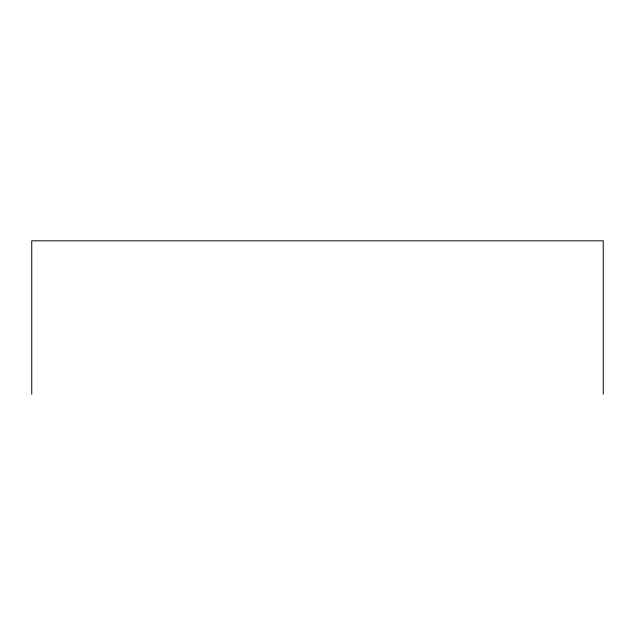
<?xml version="1.0" encoding="UTF-8"?>
<svg xmlns="http://www.w3.org/2000/svg" width="635" height="635" viewBox="0 0 635 635"><rect width="100%" height="100%" fill="white"/><g stroke="black" fill="none" stroke-linecap="round" stroke-linejoin="round"><path stroke-width="0.95" d="M603.25 394.176L603.25 240.824L31.75 240.824L31.75 394.176"/></g></svg>
